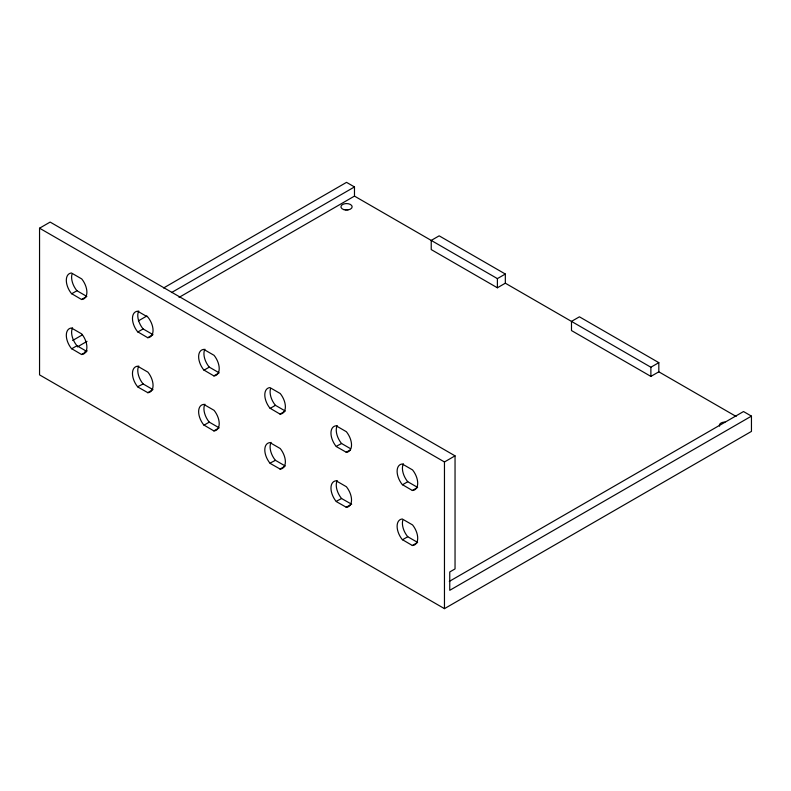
<?xml version="1.0" encoding="UTF-8"?>
<svg xmlns="http://www.w3.org/2000/svg" width="791" height="791" viewBox="0 0 791 791"><rect width="100%" height="100%" fill="white"/><g stroke="black" fill="none" stroke-linecap="round" stroke-linejoin="round"><path stroke-width="1.19" d="M39.55 228.194L50.14 222.083L455.043 455.853L455.043 568.917L449.753 571.972L449.753 590.313L751.45 416.125L751.45 431.402L444.463 608.645L39.55 374.875L39.55 228.194L444.463 461.964L455.043 455.853M71.665 293.787L76.954 290.732L86.832 296.437L81.542 299.492L71.457 293.57A14.554 8.404 60 0 1 71.457 272.994L81.75 278.936A14.554 8.404 60 0 1 81.75 299.512L81.542 299.492M72.663 340.476L82.284 334.919M163.599 287.973L346.537 182.355L354.477 186.943L354.477 196.109L179.023 297.406M71.665 348.801L76.954 345.746L86.832 351.441L81.542 354.497L71.457 348.574A14.554 8.404 60 0 1 71.457 327.998L81.75 333.94A14.554 8.404 60 0 1 81.75 354.516L81.542 354.497M77.389 346.913L87.02 341.356M171.538 292.561L354.477 186.943M84.874 351.758L87.02 350.522M138.366 320.879L146.928 315.935M137.822 331.993L143.122 328.937L152.989 334.633L147.699 337.688L137.614 331.765A14.554 8.404 60 0 1 137.614 311.189L147.907 317.132A14.554 8.404 60 0 1 147.907 337.708L147.699 337.688M137.822 386.997L147.907 392.722A14.554 8.404 60 0 0 147.907 372.136L137.614 366.193A14.554 8.404 60 0 0 137.614 386.779L143.122 383.942L152.989 389.637M147.699 392.692L151.931 390.25M203.989 370.188L209.279 367.133L219.156 372.828L213.857 375.893L203.781 369.97A14.554 8.404 60 0 1 203.781 349.385L214.064 355.327A14.554 8.404 60 0 1 214.064 375.913L213.857 375.893M203.989 425.192L209.279 422.137L219.156 427.842L213.857 430.897L203.781 424.975A14.554 8.404 60 0 1 203.781 404.389L214.064 410.331A14.554 8.404 60 0 1 214.064 430.917L213.857 430.897M270.146 408.383L275.446 405.328L285.314 411.033L280.024 414.089L269.939 408.166A14.554 8.404 60 0 1 269.939 387.59L280.232 393.522A14.554 8.404 60 0 1 280.232 414.108L280.024 414.089M354.477 196.109L497.391 278.61L505.33 274.032L505.33 283.198L497.391 287.786L431.224 249.58L431.224 240.415L439.163 235.837L505.33 274.032M270.146 463.388L280.232 469.112A14.554 8.404 60 0 0 280.232 448.537L269.939 442.594A14.554 8.404 60 0 0 269.939 463.17L275.446 460.332L285.314 466.037M280.024 469.093L284.256 466.65M336.313 446.589L346.389 452.304A14.554 8.404 60 0 0 346.389 431.728L336.106 425.785A14.554 8.404 60 0 0 336.106 446.361L341.603 443.524L350.492 448.655M346.181 452.284L350.423 449.842M336.313 501.593L346.389 507.308A14.554 8.404 60 0 0 346.389 486.732L336.106 480.79A14.554 8.404 60 0 0 336.106 501.365L341.603 498.538L351.688 504.253M346.181 507.288L350.423 504.846M402.471 484.784L407.76 481.729L417.638 487.424L412.348 490.479L402.263 484.567A14.554 8.404 60 0 1 402.263 463.981L412.556 469.923A14.554 8.404 60 0 1 412.556 490.499L412.348 490.479M505.33 283.198L650.884 367.232L658.824 362.654L658.824 371.819L736.105 416.432M658.824 362.654L579.427 316.815L571.488 321.393L571.488 330.559L650.884 376.397L658.824 371.819M402.471 539.788L407.76 536.733L417.638 542.428L412.348 545.493L402.263 539.571A14.554 8.404 60 0 1 402.263 518.985L412.556 524.927A14.554 8.404 60 0 1 412.556 545.513L412.348 545.493M449.298 581.405L743.51 411.547L751.45 416.125M407.76 481.729L407.553 481.511A14.554 8.404 60 0 1 403.38 463.783M341.603 443.524L341.396 443.306A14.554 8.404 60 0 1 337.213 425.578M407.76 536.733L407.553 536.516A14.554 8.404 60 0 1 402.757 520.379M275.446 405.328L275.238 405.111A14.554 8.404 60 0 1 270.443 388.974M341.603 498.538L341.396 498.31A14.554 8.404 60 0 1 337.213 480.582M209.279 367.133L209.071 366.915A14.554 8.404 60 0 1 204.889 349.187M275.446 460.332L275.238 460.115A14.554 8.404 60 0 1 271.056 442.387M143.122 328.937L142.914 328.71A14.554 8.404 60 0 1 138.732 310.982M209.279 422.137L209.071 421.919A14.554 8.404 60 0 1 204.889 404.191M76.954 290.732L76.747 290.515A14.554 8.404 60 0 1 71.951 274.378M143.122 383.942L142.914 383.724A14.554 8.404 60 0 1 138.732 365.996M76.954 345.746L76.747 345.519A14.554 8.404 60 0 1 72.564 327.79M650.884 367.232L650.884 376.397M497.391 278.61L497.391 287.786M444.463 461.964L444.463 608.645M719.563 426.131A5.616 3.243 0 0 1 724.981 422.058M345.084 209.783A5.616 3.243 0 0 1 347.991 209.783M343.729 209.605A5.616 3.243 0 0 0 352.153 206.797A5.616 3.243 0 0 0 343.729 203.999A5.616 3.243 0 0 0 343.729 209.605"/></g></svg>
